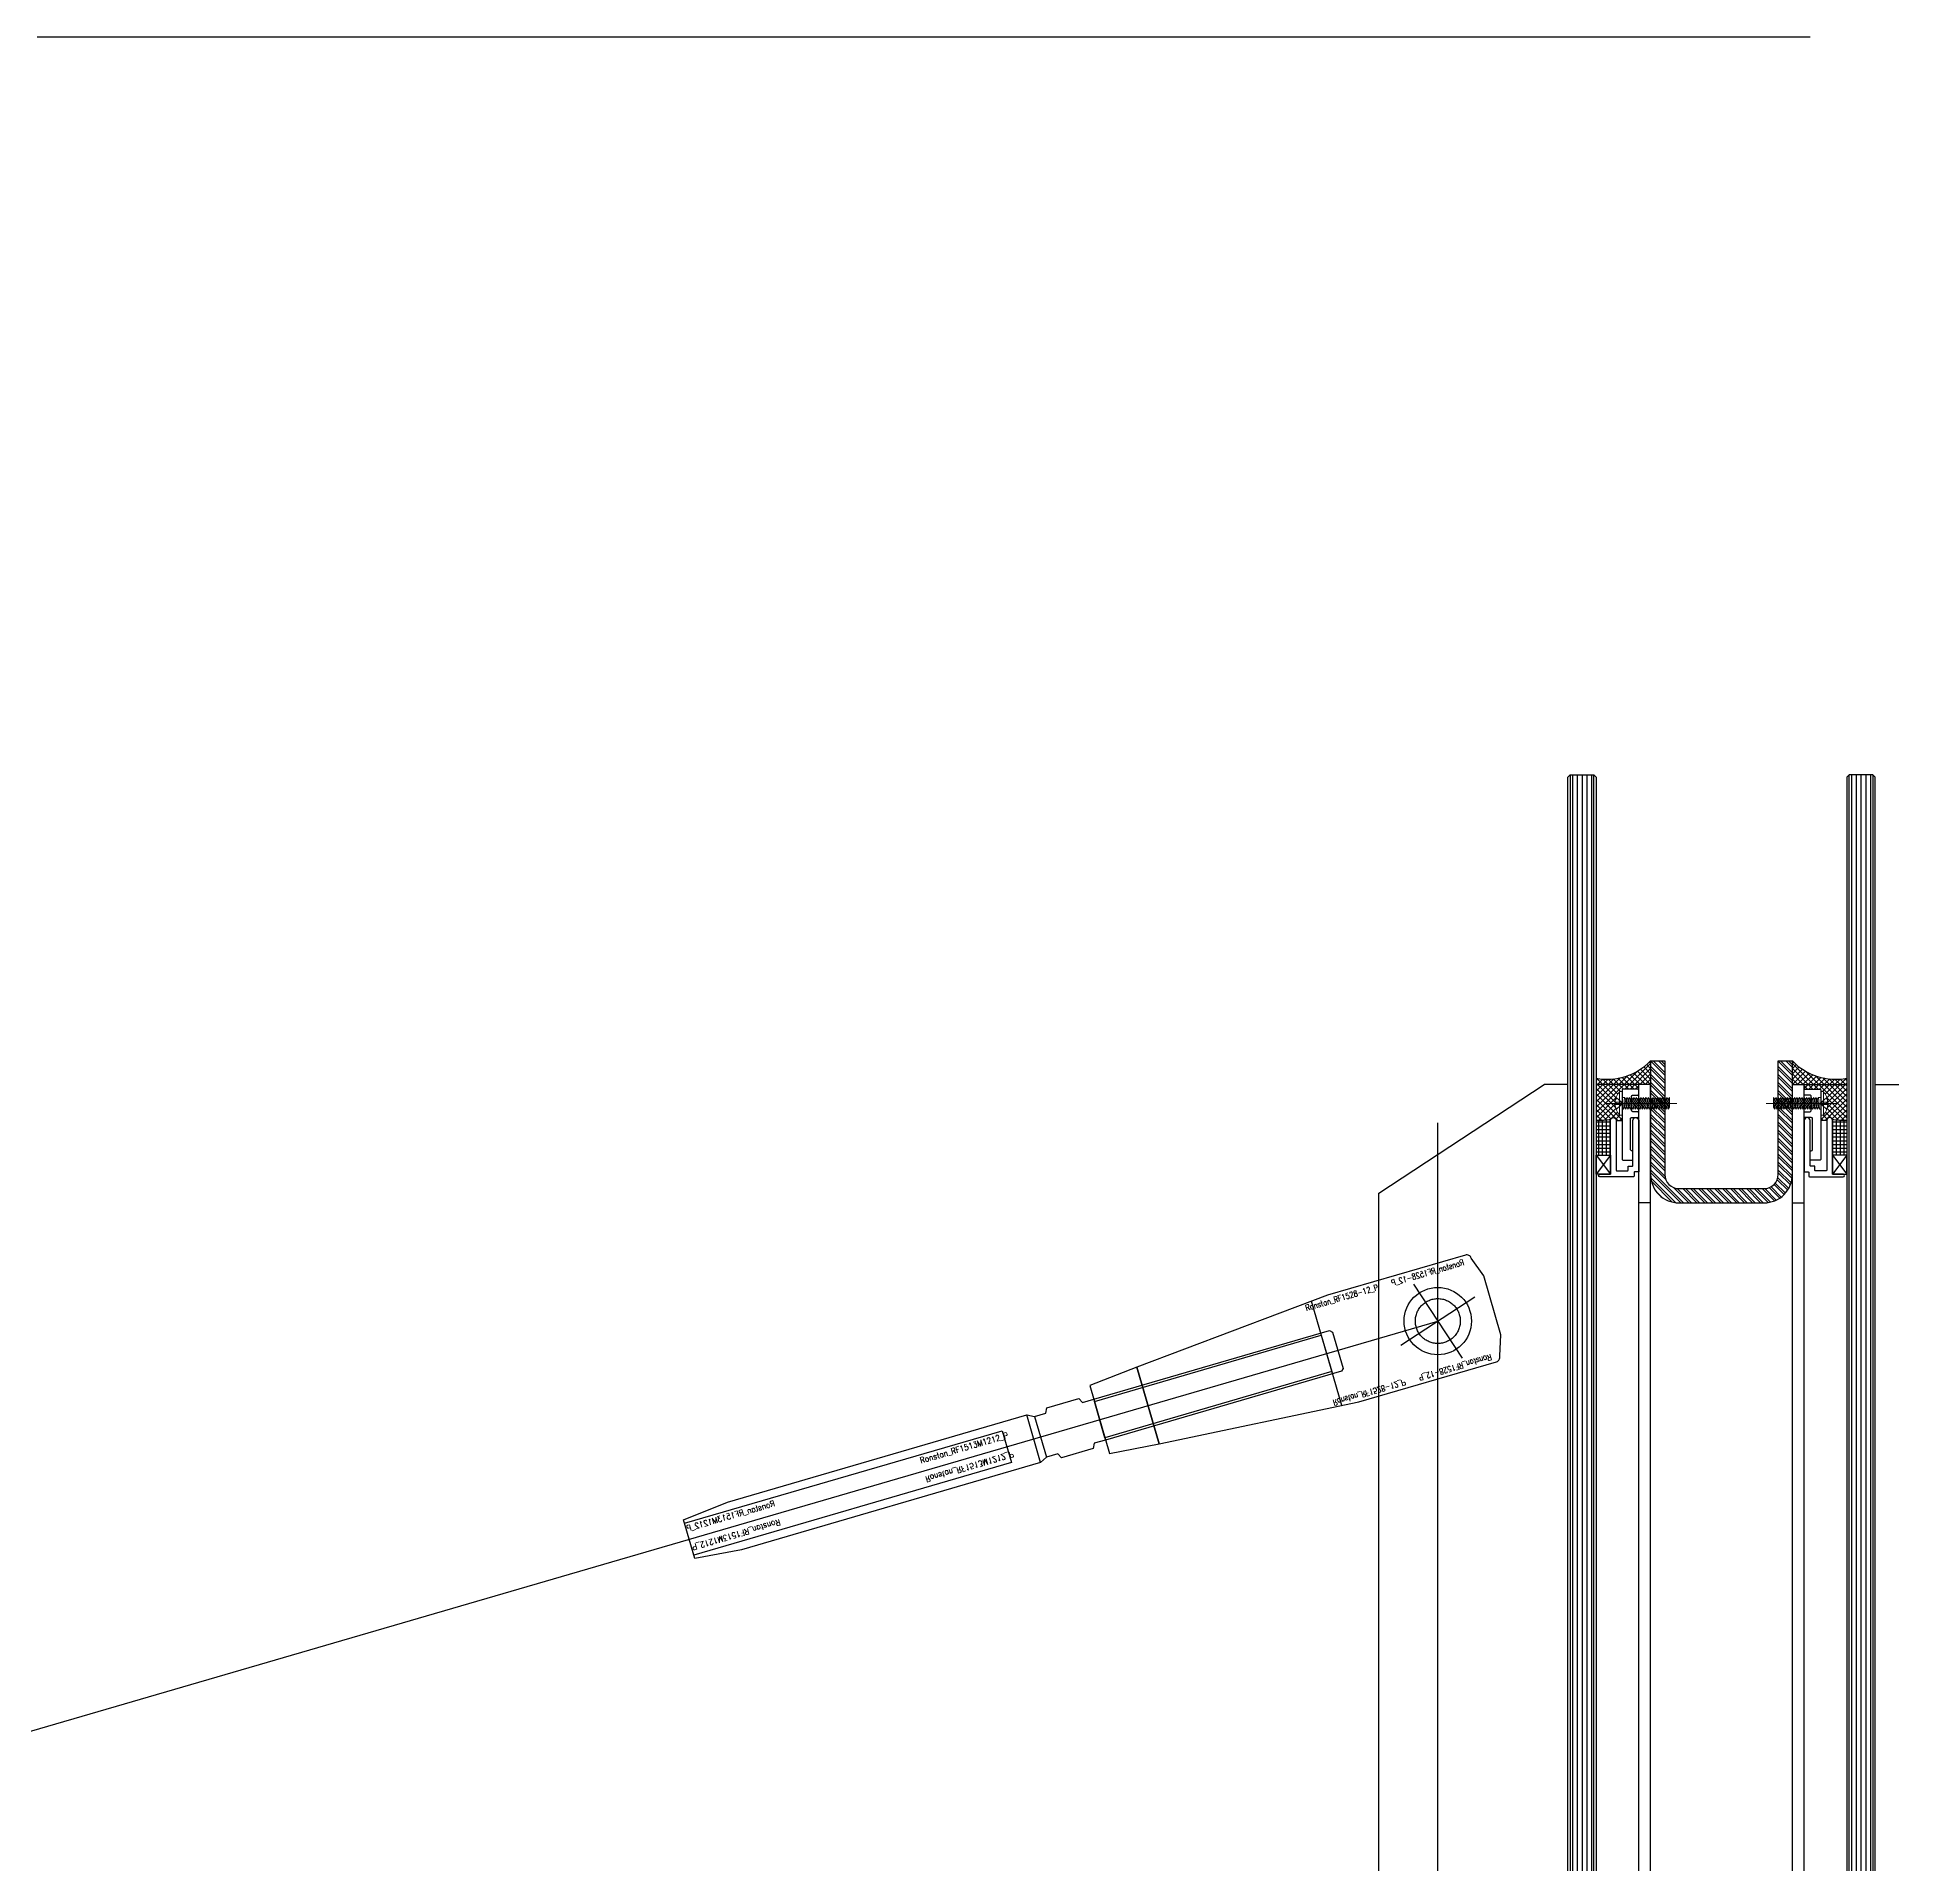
# Model space of a CAD drawing. Extents: x -163002 to 22103, y -98847 to 51643.
# Drawn here: x -110962 to -110175, y 35277 to 36050 of the extents above; entities that cross this region are included whole.
import ezdxf

# ---------------------------------------------------------------- set-up
doc = ezdxf.new("R2010")
doc.units = 0
doc.header["$LTSCALE"] = 1000
doc.header["$MEASUREMENT"] = 0
doc.linetypes.add('S2108a$0$CENTER', pattern=[2, 1.25, -0.25, 0.25, -0.25])
doc.linetypes.add('S2108a$0$HIDDEN', pattern=[0.375, 0.25, -0.125])
doc.layers.get('0').update_dxf_attribs({"linetype": 'CONTINUOUS'})
for name, color, linetype, lineweight in [('S2108a$0$0.25bC', 6, 'CONTINUOUS', 18), ('S2108a$0$0.25bCEN', 1, 'S2108a$0$CENTER', 18), ('S2108a$0$0.25bH', 3, 'S2108a$0$HIDDEN', 18)]:
    doc.layers.add(name, color=color, linetype=linetype, lineweight=lineweight)
for name, color, linetype in [('S2108a$0$Aux (not print)', 11, 'CONTINUOUS'), ('S2108a$0$buila', 14, 'S2108a$0$HIDDEN'), ('S2108a$0$Die No(Not Print)', 11, 'CONTINUOUS'), ('S2108a$0$glass-p', 1, 'CONTINUOUS'), ('S2108a$0$SS Cable', 9, 'CONTINUOUS'), ('S2108a$0$Steel', 30, 'CONTINUOUS')]:
    doc.layers.add(name, color=color, linetype=linetype)
doc.styles.add('S2108a$0$ROMANS', font='romans', dxfattribs={"width": 0.9})

# ---------------------------------------------------------------- blocks, each defined once
blk = doc.blocks.new('S2108a$0$11')
at = {"layer": 'S2108a$0$0.25bC'}
for p, q in [((1102.68, 1209.74), (1103.54, 1210.24)), ((1107.68, 1210.24), (1102.68, 1209.74)), ((1103.54, 1209.24), (1102.68, 1209.74)), ((1103.54, 1209.24), (1102.68, 1209.74)), ((1107.68, 1209.24), (1102.68, 1208.74)), ((1102.68, 1208.74), (1103.54, 1209.24)), ((1103.54, 1208.24), (1102.68, 1208.74)), ((1107.68, 1208.24), (1102.68, 1207.74)), ((1102.68, 1207.74), (1103.54, 1208.24)), ((1103.54, 1207.24), (1102.68, 1207.74)), ((1103.54, 1207.24), (1102.68, 1207.74)), ((1107.68, 1207.24), (1102.68, 1206.74)), ((1102.68, 1206.74), (1103.54, 1207.24)), ((1102.68, 1206.74), (1103.54, 1207.24)), ((1103.54, 1206.24), (1102.68, 1206.74)), ((1103.54, 1206.24), (1102.68, 1206.74)), ((1102.68, 1205.74), (1103.54, 1206.24)), ((1107.68, 1206.24), (1102.68, 1205.74)), ((1103.54, 1205.24), (1102.68, 1205.74)), ((1103.54, 1205.24), (1102.68, 1205.74)), ((1107.68, 1205.24), (1102.68, 1204.74)), ((1102.68, 1204.74), (1103.54, 1205.24)), ((1103.54, 1210.24), (1107.68, 1210.24)), ((1107.68, 1210.24), (1106.81, 1209.74)), ((1106.81, 1209.74), (1107.68, 1209.24)), ((1107.68, 1209.24), (1106.81, 1208.74)), ((1106.81, 1208.74), (1107.68, 1208.24)), ((1107.68, 1208.24), (1106.81, 1207.74)), ((1106.81, 1207.74), (1107.68, 1207.24)), ((1107.68, 1207.24), (1106.81, 1206.74)), ((1106.81, 1206.74), (1107.68, 1206.24)), ((1107.68, 1206.24), (1106.81, 1205.74)), ((1106.81, 1205.74), (1107.68, 1205.24)), ((1107.68, 1205.24), (1106.81, 1204.74)), ((1103.54, 1204.24), (1102.68, 1204.74)), ((1107.68, 1204.24), (1102.68, 1203.74)), ((1102.68, 1203.74), (1103.54, 1204.24)), ((1103.54, 1203.24), (1102.68, 1203.74)), ((1103.54, 1203.24), (1102.68, 1203.74)), ((1107.68, 1203.24), (1102.68, 1202.74)), ((1102.68, 1202.74), (1103.54, 1203.24)), ((1102.68, 1202.74), (1103.54, 1203.24)), ((1103.54, 1202.24), (1102.68, 1202.74)), ((1107.68, 1202.24), (1102.68, 1201.74)), ((1102.68, 1201.74), (1103.54, 1202.24)), ((1103.54, 1201.24), (1102.68, 1201.74)), ((1107.68, 1201.24), (1102.68, 1200.74)), ((1102.68, 1200.74), (1103.54, 1201.24)), ((1103.54, 1200.24), (1102.68, 1200.74)), ((1102.68, 1199.74), (1107.68, 1200.24)), ((1102.68, 1199.74), (1103.54, 1200.24)), ((1103.54, 1199.24), (1102.68, 1199.74)), ((1102.68, 1198.74), (1107.68, 1199.24)), ((1102.68, 1198.74), (1103.54, 1199.24)), ((1103.54, 1198.24), (1102.68, 1198.74)), ((1103.54, 1198.24), (1102.68, 1198.74)), ((1107.68, 1198.24), (1102.68, 1197.74)), ((1102.68, 1197.74), (1103.54, 1198.24)), ((1102.68, 1197.74), (1103.54, 1198.24)), ((1103.54, 1197.24), (1102.68, 1197.74)), ((1107.68, 1197.24), (1102.68, 1196.74)), ((1102.68, 1196.74), (1103.54, 1197.24)), ((1106.81, 1204.74), (1107.68, 1204.24)), ((1107.68, 1204.24), (1106.81, 1203.74)), ((1106.81, 1203.74), (1107.68, 1203.24)), ((1106.81, 1203.74), (1107.68, 1203.24)), ((1107.68, 1203.24), (1106.81, 1202.74)), ((1106.81, 1202.74), (1107.68, 1202.24)), ((1107.68, 1202.24), (1106.81, 1201.74)), ((1106.81, 1201.74), (1107.68, 1201.24)), ((1107.68, 1201.24), (1106.81, 1200.74)), ((1106.81, 1200.74), (1107.68, 1200.24)), ((1107.68, 1200.24), (1106.81, 1199.74)), ((1106.81, 1199.74), (1107.68, 1199.24)), ((1107.68, 1199.24), (1106.81, 1198.74)), ((1106.81, 1198.74), (1107.68, 1198.24)), ((1106.81, 1198.74), (1107.68, 1198.24)), ((1107.68, 1198.24), (1106.81, 1197.74)), ((1106.81, 1197.74), (1107.68, 1197.24)), ((1107.68, 1197.24), (1106.81, 1196.74)), ((1110.18, 1189.15), (1100.18, 1189.15)), ((1103.54, 1196.24), (1102.68, 1196.74)), ((1107.68, 1196.24), (1102.68, 1195.74)), ((1102.68, 1195.74), (1103.54, 1196.24)), ((1103.54, 1195.24), (1102.68, 1195.74)), ((1102.68, 1194.74), (1107.68, 1195.24)), ((1102.68, 1194.74), (1103.54, 1195.24)), ((1103.54, 1194.24), (1102.68, 1194.74)), ((1102.68, 1193.74), (1107.68, 1194.24)), ((1102.68, 1193.74), (1103.54, 1194.24)), ((1103.54, 1193.24), (1102.68, 1193.74)), ((1102.68, 1192.74), (1107.68, 1193.24)), ((1102.68, 1192.74), (1103.54, 1193.24)), ((1103.54, 1192.24), (1102.68, 1192.74)), ((1107.68, 1192.24), (1102.68, 1191.74)), ((1102.68, 1191.74), (1103.54, 1192.24)), ((1103.54, 1191.24), (1102.68, 1191.74)), ((1102.68, 1190.74), (1107.68, 1191.24)), ((1102.68, 1190.74), (1103.54, 1191.24)), ((1102.68, 1190.24), (1102.68, 1190.74)), ((1106.81, 1196.74), (1107.68, 1196.24)), ((1107.68, 1196.24), (1106.81, 1195.74)), ((1106.81, 1195.74), (1107.68, 1195.24)), ((1107.68, 1195.24), (1106.81, 1194.74)), ((1106.81, 1194.74), (1107.68, 1194.24)), ((1107.68, 1194.24), (1106.81, 1193.74)), ((1106.81, 1193.74), (1107.68, 1193.24)), ((1107.68, 1193.24), (1106.81, 1192.74)), ((1106.81, 1192.74), (1107.68, 1192.24)), ((1107.68, 1192.24), (1106.81, 1191.74)), ((1106.81, 1191.74), (1107.68, 1191.24)), ((1107.68, 1191.24), (1107.68, 1190.24))]:
    blk.add_line(p, q, dxfattribs=at)
blk.add_lwpolyline([(1100.18, 1189.15), (1100.18, 1190.24), (1110.18, 1190.24), (1110.18, 1189.15, -0.167288), (1105.68, 1187.26), (1105.68, 1187.76), (1104.68, 1187.76), (1104.68, 1187.26, -0.167288)], format="xyb", close=True, dxfattribs=at)
for start, end in [(241.32628, 264.26083), (275.73917, 298.67372)]:
    blk.add_arc((1105.18, 1192.24), 5, start, end, dxfattribs=at)
at = {"layer": 'S2108a$0$0.25bCEN', "ltscale": 0.2}
blk.add_line((1105.18, 1183.62), (1105.18, 1213.41), dxfattribs=at)
at = {"layer": 'S2108a$0$0.25bCEN', "ltscale": 0.05}
for p, q in [((1106.81, 1209.74), (1103.54, 1209.24)), ((1106.81, 1208.74), (1103.54, 1208.24)), ((1106.81, 1207.74), (1103.54, 1207.24)), ((1106.81, 1207.74), (1103.54, 1207.24)), ((1106.81, 1206.74), (1103.54, 1206.24)), ((1106.81, 1206.74), (1103.54, 1206.24)), ((1106.81, 1205.74), (1103.54, 1205.24)), ((1106.81, 1204.74), (1103.54, 1204.24)), ((1106.81, 1203.74), (1103.54, 1203.24)), ((1106.81, 1203.74), (1103.54, 1203.24)), ((1106.81, 1202.74), (1103.54, 1202.24)), ((1106.81, 1201.74), (1103.54, 1201.24)), ((1103.54, 1200.24), (1106.81, 1200.74)), ((1106.81, 1199.74), (1103.54, 1199.24)), ((1106.81, 1198.74), (1103.54, 1198.24)), ((1106.81, 1198.74), (1103.54, 1198.24)), ((1106.81, 1197.74), (1103.54, 1197.24)), ((1106.81, 1196.74), (1103.54, 1196.24)), ((1103.54, 1195.24), (1106.81, 1195.74)), ((1106.81, 1194.74), (1103.54, 1194.24)), ((1106.81, 1193.74), (1103.54, 1193.24)), ((1103.54, 1192.24), (1106.81, 1192.74)), ((1103.54, 1191.24), (1106.81, 1191.74))]:
    blk.add_line(p, q, dxfattribs=at)
at = {"layer": 'S2108a$0$0.25bH', "ltscale": 0.1}
for p, q in [((1104.68, 1189.94), (1102.63, 1187.69)), ((1105.68, 1189.94), (1104.68, 1189.94)), ((1104.68, 1187.76), (1104.68, 1189.94)), ((1105.68, 1187.76), (1105.68, 1189.94)), ((1107.72, 1187.69), (1105.68, 1189.94))]:
    blk.add_line(p, q, dxfattribs=at)
blk.add_lwpolyline([(1104.68, 1189.94), (1105.18, 1190.24), (1105.68, 1189.94)], dxfattribs=at)
blk = doc.blocks.new('S2108a$0$Ronstan_RF1528-12_P')
at = {"layer": 'S2108a$0$Aux (not print)', "linetype": 'S2108a$0$HIDDEN'}
blk.add_circle((0, 0), 9.5, dxfattribs=at)
at = {"layer": 'S2108a$0$Aux (not print)'}
for p in [(0, 0), (149, 0)]:
    blk.add_point(p, dxfattribs=at)
at = {"layer": 'S2108a$0$SS Cable', "color": 8, "linetype": 'S2108a$0$HIDDEN'}
blk.add_line((49, 22.94), (49, -22.97), dxfattribs=at)
at = {"layer": 'S2108a$0$SS Cable', "color": 0, "linetype": 'ByBlock'}
blk.add_lwpolyline([(-19, 23.5, 0.414214), (-21, 21.5), (-24, 13), (-24, -13), (-21, -21.53, 0.414214), (-19, -23.53), (41.72, -23.53), (127.76, -16.89), (127.76, 16.89), (41.72, 23.5)], format="xyb", close=True, dxfattribs=at)
blk.add_lwpolyline([(127.76, -16.89), (149, -15.01), (149, 15.01), (127.76, 16.89)], close=True, dxfattribs=at)
at = {"layer": 'S2108a$0$SS Cable', "color": 8, "linetype": 'S2108a$0$HIDDEN'}
blk.add_lwpolyline([(49, 8), (149, 8), (149, -8), (49, -8)], close=True, dxfattribs=at)
at = {"layer": 'S2108a$0$Steel', "color": 8}
blk.add_circle((0, 0), 14.25, dxfattribs=at)
at = {"layer": 'S2108a$0$Aux (not print)', "style": 'S2108a$0$ROMANS', "width": 0.7}
for text_generation_flag, p in [(6, (-17.5, 19.63)), (4, (52.16, 19.63))]:
    blk.add_text('Ronstan_RF1528-12_P', height=2.5, rotation=180, dxfattribs=dict(at, text_generation_flag=text_generation_flag)).set_placement(p)
for text_generation_flag, p in [(4, (-17.5, -19.63)), (6, (52.16, -19.63))]:
    blk.add_text('Ronstan_RF1528-12_P', height=2.5, dxfattribs=dict(at, text_generation_flag=text_generation_flag)).set_placement(p)
blk = doc.blocks.new('S2108a$0$Ronstan_RF1513M1212_P')
at = {"layer": 'S2108a$0$Aux (not print)', "linetype": 'S2108a$0$HIDDEN'}
blk.add_lwpolyline([(0, -9), (-103.95, -9), (-104.95, -8), (-104.95, 8), (-103.95, 9), (0, 9)], dxfattribs=at)
blk.add_lwpolyline([(180.92, -7), (40.92, -7), (40.92, 7), (180.92, 7)], close=True, dxfattribs=at)
at = {"layer": 'S2108a$0$Aux (not print)'}
for p in [(0, 0), (180.92, 0)]:
    blk.add_point(p, dxfattribs=at)
at = {"layer": 'S2108a$0$SS Cable', "linetype": 'ByBlock'}
blk.add_line((26.08, -9), (26.08, 9), dxfattribs=at)
blk.add_line((26.08, -9), (26.08, 9), dxfattribs=at)
at = {"layer": 'S2108a$0$SS Cable', "color": 0, "linetype": 'ByBlock'}
for points in [[(0, 9), (5, 9), (6, 11), (20.08, 11), (21.08, 9), (26.08, 9), (29.08, 10.5), (160.92, 10.5), (180.92, 8.5), (180.92, -8.5), (160.92, -10.5), (29.08, -10.5), (26.08, -9), (21.08, -9), (20.08, -11), (6, -11), (5, -9), (0, -9)], [(26.08, 9), (29.08, 10.5), (29.08, -10.5), (26.08, -9)]]:
    blk.add_lwpolyline(points, close=True, dxfattribs=at)
at = {"layer": 'S2108a$0$Die No(Not Print)', "extrusion": (0, 0, -1), "char_height": 2.5, "width": 32.6375, "attachment_point": 1, "style": 'S2108a$0$ROMANS'}
for insert, text_direction in [((77.77, 5), (-1, 0, 0)), ((141.89, -5.83), (1, 0, 0))]:
    blk.add_mtext('Ronstan_RF1513M1212_P', dxfattribs=dict(at, insert=insert, text_direction=text_direction))
at = {"layer": 'S2108a$0$Die No(Not Print)', "insert": (141.89, 5), "char_height": 2.5, "width": 32.6375, "attachment_point": 1, "style": 'S2108a$0$ROMANS'}
blk.add_mtext('Ronstan_RF1513M1212_P', dxfattribs=at)
at = {"layer": 'S2108a$0$Die No(Not Print)', "insert": (77.77, -5.83), "char_height": 2.5, "width": 32.6375, "attachment_point": 1, "rotation": 180, "style": 'S2108a$0$ROMANS'}
blk.add_mtext('Ronstan_RF1513M1212_P', dxfattribs=at)
blk = doc.blocks.new('S2108a')
at = {"layer": 'S2108a$0$glass-p'}
h = blk.add_hatch(dxfattribs=at)
h.set_pattern_fill('ANSI37', color=256, scale=0.5, angle=90, style=0)
h.set_pattern_definition([(45, (-189100.6955, 68550.0799), (1.122532015, -1.122532015), []), (315, (-189100.6955, 68550.0799), (-1.122532015, -1.122532015), [])])
h.paths.add_polyline_path([(-110294.88, 35599.639), (-110294.38, 35599.639), (-110294.38, 35598.639), (-110294.88, 35598.639, 0.1672877), (-110292.987, 35594.139), (-110291.897, 35594.139), (-110291.897, 35591.889), (-110294.397, 35591.889, 0.7581322), (-110296.714, 35592.539, -0.0780345), (-110302.897, 35592.039), (-110302.897, 35609.749, 0.1832027), (-110284.897, 35613.111), (-110284.897, 35604.639, 0.4142136), (-110285.397, 35605.139), (-110291.397, 35605.139, 0.4142136), (-110291.897, 35604.639), (-110291.897, 35604.139), (-110292.987, 35604.139, 0.1672877)])
h.paths.add_polyline_path([(-110284.897, 35613.111, 0.0620318), (-110279.897, 35617.08), (-110279.897, 35607.08), (-110284.897, 35607.08)])
h = blk.add_hatch(dxfattribs=at)
h.set_pattern_fill('ANSI32', color=256, scale=0.25, angle=90, style=0)
h.set_pattern_definition([(135, (-29773.6782, 68639.2562), (-1.68379802, -1.68379802), []), (135, (-29773.6782, 68640.3787), (-1.68379802, -1.68379802), [])])
edge = h.paths.add_edge_path()
edge.add_line((-110219.897, 35617.08), (-110279.897, 35617.08))
edge.add_line((-110279.897, 35617.08), (-110279.897, 35569.08))
edge.add_arc((-110267.897, 35569.08), 12, 180, 270)
edge.add_line((-110267.897, 35557.08), (-110231.897, 35557.08))
edge.add_arc((-110231.897, 35569.08), 12, 270, 360)
edge.add_line((-110219.897, 35569.08), (-110219.897, 35617.08))
edge = h.paths.add_edge_path()
edge.add_line((-110225.897, 35617.08), (-110273.897, 35617.08))
edge.add_line((-110273.897, 35617.08), (-110273.897, 35569.08))
edge.add_arc((-110267.897, 35569.08), 6, 180, 270)
edge.add_line((-110267.897, 35563.08), (-110231.897, 35563.08))
edge.add_arc((-110231.897, 35569.08), 6, 270, 360)
edge.add_line((-110225.897, 35569.08), (-110225.897, 35617.08))
h = blk.add_hatch(dxfattribs=at)
h.set_pattern_fill('ANSI37', color=256, scale=0.5, angle=90, style=0)
h.set_pattern_definition([(135, (-31399.098, 68550.0799), (-1.122532015, -1.122532015), []), (225, (-31399.098, 68550.0799), (1.122532015, -1.122532015), [])])
h.paths.add_polyline_path([(-110204.913, 35599.639), (-110205.413, 35599.639), (-110205.413, 35598.639), (-110204.913, 35598.639, -0.1672877), (-110206.807, 35594.139), (-110207.897, 35594.139), (-110207.897, 35591.889), (-110205.397, 35591.889, -0.7581322), (-110203.079, 35592.539, 0.0780345), (-110196.897, 35592.039), (-110196.897, 35609.749, -0.1832027), (-110214.897, 35613.111), (-110214.897, 35604.639, -0.4142136), (-110214.397, 35605.139), (-110208.397, 35605.139, -0.4142136), (-110207.897, 35604.639), (-110207.897, 35604.139), (-110206.807, 35604.139, -0.1672877)])
h.paths.add_polyline_path([(-110214.897, 35613.111, -0.0620318), (-110219.897, 35617.08), (-110219.897, 35607.08), (-110214.897, 35607.08)])
h = blk.add_hatch(dxfattribs=at)
h.set_pattern_fill('NET', color=256, scale=0.5, angle=90, style=0)
h.set_pattern_definition([(90, (-111247.927, 46718.0799), (1.5875, -1e-16), []), (360, (-111247.927, 46718.0799), (0, -1.5875), [])])
h.paths.add_polyline_path([(-110296.897, 35577.239), (-110302.897, 35577.239), (-110302.897, 35592.039, 0.0827625), (-110296.897, 35592.539)])
h = blk.add_hatch(dxfattribs=at)
h.set_pattern_fill('NET', color=256, scale=0.5, angle=90, style=0)
h.set_pattern_definition([(90, (-109251.8664, 46718.0799), (-1.5875, 1e-16), []), (180, (-109251.8664, 46718.0799), (-2e-16, -1.5875), [])])
h.paths.add_polyline_path([(-110202.897, 35577.239), (-110196.897, 35577.239), (-110196.897, 35592.039, -0.0827625), (-110202.897, 35592.539)])
at = {"layer": 'S2108a$0$buila', "ltscale": 3}
blk.add_line((-105712.4, 36050.092), (-132749.9, 36050.1), dxfattribs=at)
at = {"layer": 'S2108a$0$glass-p'}
for p, q in [((-110314.897, 35737.106), (-110313.897, 35738.106)), ((-110314.897, 35138.106), (-110314.897, 35737.106)), ((-110313.897, 35738.106), (-110303.897, 35738.106)), ((-110313.897, 35738.106), (-110313.897, 35138.106)), ((-110312.897, 35738.106), (-110312.897, 35138.106)), ((-110310.897, 35738.106), (-110310.897, 35138.106)), ((-110308.897, 35738.106), (-110308.897, 35138.106)), ((-110306.897, 35738.106), (-110306.897, 35138.106)), ((-110304.897, 35738.106), (-110304.897, 35138.106)), ((-110303.897, 35138.106), (-110303.897, 35738.106)), ((-110302.897, 35737.106), (-110303.897, 35738.106)), ((-110302.897, 35737.106), (-110302.897, 35138.106)), ((-110196.897, 35737.106), (-110195.897, 35738.106)), ((-110196.897, 35737.106), (-110196.897, 35138.106)), ((-110185.897, 35738.106), (-110195.897, 35738.106)), ((-110195.897, 35138.106), (-110195.897, 35738.106)), ((-110194.897, 35738.106), (-110194.897, 35138.106)), ((-110192.897, 35738.106), (-110192.897, 35138.106)), ((-110190.897, 35738.106), (-110190.897, 35138.106)), ((-110188.897, 35738.106), (-110188.897, 35138.106)), ((-110186.897, 35738.106), (-110186.897, 35138.106)), ((-110184.897, 35737.106), (-110185.897, 35738.106)), ((-110185.897, 35738.106), (-110185.897, 35138.106)), ((-110184.897, 35138.106), (-110184.897, 35737.106)), ((-110279.897, 35617.08), (-110273.897, 35617.08)), ((-110225.897, 35617.08), (-110219.897, 35617.08)), ((-110394.897, 35561.126), (-110324.897, 35607.08)), ((-110314.897, 35607.08), (-110324.897, 35607.08)), ((-110284.897, 35607.08), (-110302.897, 35607.08)), ((-110284.897, 35138.106), (-110284.897, 35607.08)), ((-110279.897, 35607.08), (-110284.897, 35607.08)), ((-110279.897, 35138.106), (-110279.897, 35607.08)), ((-110219.897, 35138.106), (-110219.897, 35607.08)), ((-110219.897, 35607.08), (-110214.897, 35607.08)), ((-110214.897, 35138.106), (-110214.897, 35607.08)), ((-110214.897, 35607.08), (-110196.897, 35607.08)), ((-110184.897, 35607.08), (-110174.897, 35607.08)), ((-110369.897, 35138.106), (-110369.897, 35590.98)), ((-110369.897, 35138.106), (-110369.897, 35590.98)), ((-110294.397, 35591.889), (-110291.897, 35591.889)), ((-110205.397, 35591.889), (-110207.897, 35591.889)), ((-110302.897, 35577.239), (-110296.897, 35569.239)), ((-110296.897, 35577.239), (-110302.897, 35569.239)), ((-110196.897, 35577.239), (-110202.897, 35569.239)), ((-110202.897, 35577.239), (-110196.897, 35569.239)), ((-110394.897, 35138.106), (-110394.897, 35561.126)), ((-110279.897, 35557.08), (-110284.897, 35557.08)), ((-110219.897, 35557.08), (-110214.897, 35557.08)), ((-110385.533, 35496.815), (-110354.261, 35517.344)), ((-110380.161, 35522.715), (-110359.632, 35491.444)), ((-111749.895, 35105.045), (-110369.897, 35507.08))]:
    blk.add_line(p, q, dxfattribs=at)
for points in [[(-110279.897, 35617.08), (-110279.897, 35569.08, 0.4142136), (-110267.897, 35557.08), (-110231.897, 35557.08, 0.4142136), (-110219.897, 35569.08), (-110219.897, 35617.08)], [(-110273.897, 35617.08), (-110273.897, 35569.08, 0.4142136), (-110267.897, 35563.08), (-110231.897, 35563.08, 0.4142136), (-110225.897, 35569.08), (-110225.897, 35617.08)], [(-110287.897, 35579.139), (-110287.897, 35579.139), (-110287.897, 35579.139, -0.4142136), (-110288.397, 35579.639), (-110288.397, 35592.639, -0.4142136), (-110287.897, 35593.139), (-110285.397, 35593.139, 0.4142136), (-110284.897, 35593.639), (-110284.897, 35595.139, 0.4142136), (-110285.397, 35595.639), (-110287.397, 35595.639, -0.4142136), (-110287.897, 35596.139), (-110287.897, 35599.139), (-110287.897, 35602.139, -0.4142136), (-110287.397, 35602.639), (-110285.397, 35602.639, 0.4142136), (-110284.897, 35603.139), (-110284.897, 35604.639, 0.4142136), (-110285.397, 35605.139), (-110291.397, 35605.139, 0.4142136), (-110291.897, 35604.639), (-110291.897, 35599.522), (-110291.514, 35599.139), (-110291.897, 35598.756), (-110291.897, 35575.639, 0.4142136), (-110291.397, 35575.139), (-110287.897, 35575.139, 0.4142136), (-110287.397, 35575.639), (-110287.397, 35578.639, 0.4142136), (-110287.897, 35579.139)], [(-110211.897, 35579.139), (-110211.897, 35579.139), (-110211.897, 35579.139, 0.4142136), (-110211.397, 35579.639), (-110211.397, 35592.639, 0.4142136), (-110211.897, 35593.139), (-110214.397, 35593.139, -0.4142136), (-110214.897, 35593.639), (-110214.897, 35595.139, -0.4142136), (-110214.397, 35595.639), (-110212.397, 35595.639, 0.4142136), (-110211.897, 35596.139), (-110211.897, 35599.139), (-110211.897, 35602.139, 0.4142136), (-110212.397, 35602.639), (-110214.397, 35602.639, -0.4142136), (-110214.897, 35603.139), (-110214.897, 35604.639, -0.4142136), (-110214.397, 35605.139), (-110208.397, 35605.139, -0.4142136), (-110207.897, 35604.639), (-110207.897, 35599.522), (-110208.28, 35599.139), (-110207.897, 35598.756), (-110207.897, 35575.639, -0.4142136), (-110208.397, 35575.139), (-110211.897, 35575.139, -0.4142136), (-110212.397, 35575.639), (-110212.397, 35578.639, -0.4142136), (-110211.897, 35579.139)]]:
    blk.add_lwpolyline(points, format="xyb", dxfattribs=at)
for points in [[(-110287.397, 35591.889, -1), (-110284.897, 35591.889), (-110284.897, 35570.339, -0.4142136), (-110285.097, 35570.139), (-110286.697, 35570.139, 0.4142136), (-110286.897, 35569.939), (-110286.897, 35568.339, -0.4142136), (-110287.097, 35568.139), (-110301.397, 35568.139, -1), (-110301.397, 35569.139), (-110297.097, 35569.139, 0.4142136), (-110296.897, 35569.339), (-110296.897, 35591.889, -1), (-110294.397, 35591.889), (-110294.397, 35570.839, 0.4142136), (-110294.197, 35570.639), (-110289.597, 35570.639, 0.4142136), (-110289.397, 35570.839), (-110289.397, 35572.439, -0.4142136), (-110289.197, 35572.639), (-110287.597, 35572.639, 0.4142136), (-110287.397, 35572.839)], [(-110212.397, 35591.889, 1), (-110214.897, 35591.889), (-110214.897, 35570.339, 0.4142136), (-110214.697, 35570.139), (-110213.097, 35570.139, -0.4142136), (-110212.897, 35569.939), (-110212.897, 35568.339, 0.4142136), (-110212.697, 35568.139), (-110198.397, 35568.139, 1), (-110198.397, 35569.139), (-110202.697, 35569.139, -0.4142136), (-110202.897, 35569.339), (-110202.897, 35591.889, 1), (-110205.397, 35591.889), (-110205.397, 35570.839, -0.4142136), (-110205.597, 35570.639), (-110210.197, 35570.639, -0.4142136), (-110210.397, 35570.839), (-110210.397, 35572.439, 0.4142136), (-110210.597, 35572.639), (-110212.197, 35572.639, -0.4142136), (-110212.397, 35572.839)]]:
    blk.add_lwpolyline(points, format="xyb", close=True, dxfattribs=at)
for points in [[(-110302.897, 35569.239), (-110302.897, 35577.239), (-110296.897, 35577.239), (-110296.897, 35569.239)], [(-110196.897, 35569.239), (-110196.897, 35577.239), (-110202.897, 35577.239), (-110202.897, 35569.239)]]:
    blk.add_lwpolyline(points, close=True, dxfattribs=at)
for centre, radius, start, end in [((-110298.33, 35635.169), 25.826, 259.815016, 315.539932), ((-110201.464, 35635.169), 25.826, 224.460068, 280.184984), ((-110301.398, 35611.975), 19.992, 265.69979, 283.547807), ((-110198.396, 35611.975), 19.992, 256.452193, 274.30021)]:
    blk.add_arc(centre, radius, start, end, dxfattribs=at)
at = {"layer": 'S2108a$0$glass-p', "xscale": -1, "rotation": 270}
blk.add_blockref('S2108a$0$11', (-111482.142, 34493.961), dxfattribs=at)
at = {"layer": 'S2108a$0$glass-p'}
for name, p, rotation in [('S2108a$0$11', (-109017.652, 34493.961), 90), ('S2108a$0$Ronstan_RF1528-12_P', (-110369.897, 35507.08), 196.2424064690852), ('S2108a$0$Ronstan_RF1513M1212_P', (-110512.95, 35465.404), 196.2424064690852)]:
    blk.add_blockref(name, p, dxfattribs=dict(at, rotation=rotation))

msp = doc.modelspace()

# ---------------------------------------------------------------- block references
msp.add_blockref('S2108a', (0, 0))

doc.saveas('drawing.dxf')
